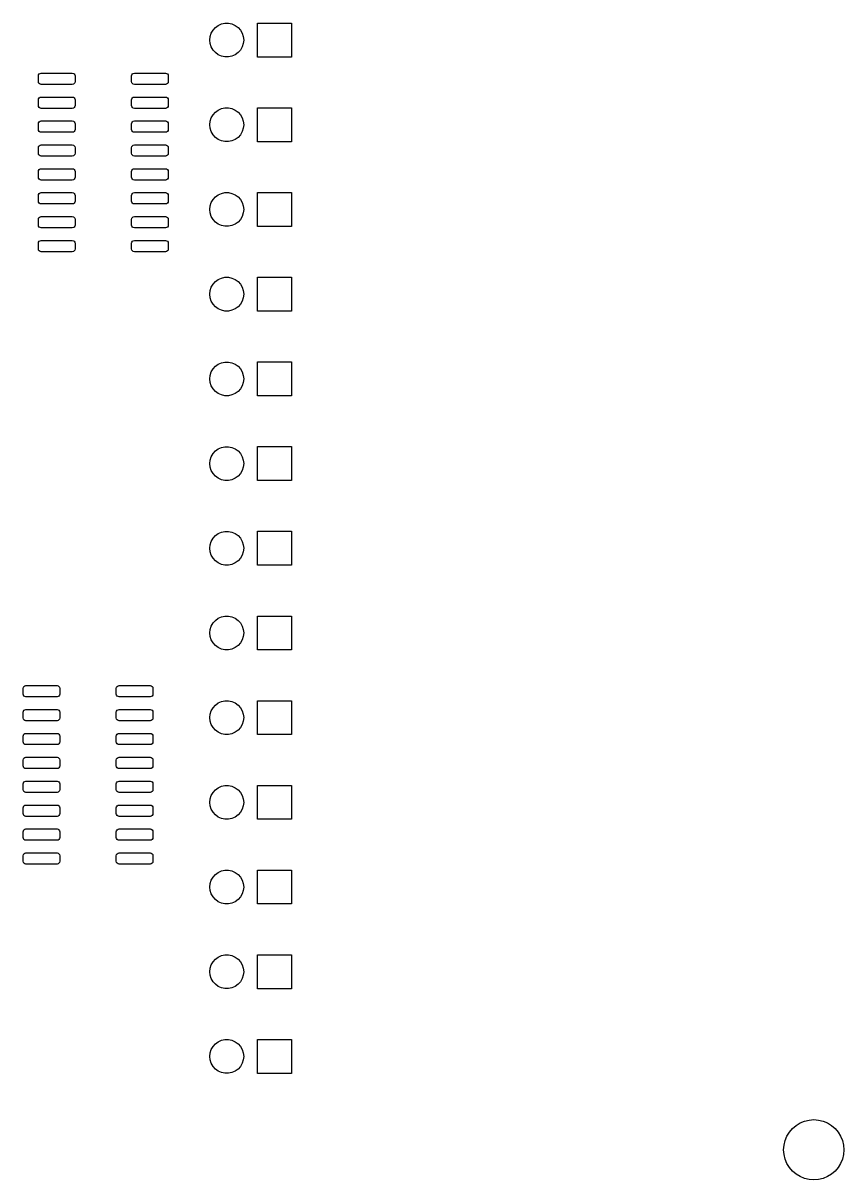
# Model space of a CAD drawing. Extents: x 0 to 360, y 0 to 260.
# Drawn here: x 226.5 to 270.2, y 134.8 to 196.2 of the extents above; entities that cross this region are included whole.
import ezdxf

# ---------------------------------------------------------------- set-up
doc = ezdxf.new("R2010")
doc.units = 0
doc.layers.add('BLACK', color=7, linetype='CONTINUOUS')

msp = doc.modelspace()

# ---------------------------------------------------------------- linework, layer by layer
at = {"layer": 'BLACK', "linetype": 'CONTINUOUS'}
for p, q in [((236.765, 195.997), (236.917, 196.107)), ((236.917, 196.107), (237.089, 196.184)), ((237.089, 196.184), (237.273, 196.223)), ((237.273, 196.223), (237.461, 196.223)), ((237.461, 196.223), (237.645, 196.184)), ((237.645, 196.184), (237.817, 196.107)), ((237.817, 196.107), (237.969, 195.997)), ((239.007, 194.428), (239.007, 196.228)), ((239.007, 196.228), (240.807, 196.228)), ((240.807, 196.228), (240.807, 194.428)), ((236.467, 195.328), (236.487, 195.515)), ((236.487, 195.515), (236.545, 195.694)), ((236.545, 195.694), (236.639, 195.857)), ((236.639, 195.857), (236.765, 195.997)), ((237.969, 195.997), (238.095, 195.857)), ((238.095, 195.857), (238.189, 195.694)), ((238.189, 195.694), (238.247, 195.515)), ((238.247, 195.515), (238.267, 195.328)), ((236.487, 195.141), (236.467, 195.328)), ((236.545, 194.962), (236.487, 195.141)), ((236.639, 194.799), (236.545, 194.962)), ((238.189, 194.962), (238.095, 194.799)), ((238.247, 195.141), (238.189, 194.962)), ((238.267, 195.328), (238.247, 195.141)), ((236.765, 194.659), (236.639, 194.799)), ((236.917, 194.549), (236.765, 194.659)), ((237.089, 194.472), (236.917, 194.549)), ((237.273, 194.433), (237.089, 194.472)), ((237.461, 194.433), (237.273, 194.433)), ((237.645, 194.472), (237.461, 194.433)), ((237.817, 194.549), (237.645, 194.472)), ((237.969, 194.659), (237.817, 194.549)), ((238.095, 194.799), (237.969, 194.659)), ((240.807, 194.428), (239.007, 194.428)), ((227.359, 193.421), (227.37, 193.478)), ((227.359, 193.121), (227.359, 193.421)), ((227.37, 193.064), (227.359, 193.121)), ((227.37, 193.478), (227.403, 193.527)), ((227.403, 193.015), (227.37, 193.064)), ((227.403, 193.527), (227.451, 193.56)), ((227.451, 192.982), (227.403, 193.015)), ((227.451, 193.56), (227.509, 193.571)), ((227.509, 192.971), (227.451, 192.982)), ((227.509, 193.571), (229.159, 193.571)), ((229.159, 193.571), (229.216, 193.56)), ((229.216, 192.982), (229.159, 192.971)), ((229.216, 193.56), (229.265, 193.527)), ((229.265, 193.015), (229.216, 192.982)), ((229.265, 193.527), (229.297, 193.478)), ((229.297, 193.064), (229.265, 193.015)), ((229.297, 193.478), (229.309, 193.421)), ((229.309, 193.121), (229.297, 193.064)), ((229.309, 193.421), (229.309, 193.121)), ((232.309, 193.421), (232.32, 193.478)), ((232.309, 193.121), (232.309, 193.421)), ((232.32, 193.064), (232.309, 193.121)), ((232.32, 193.478), (232.353, 193.527)), ((232.353, 193.015), (232.32, 193.064)), ((232.353, 193.527), (232.401, 193.56)), ((232.401, 192.982), (232.353, 193.015)), ((232.401, 193.56), (232.459, 193.571)), ((232.459, 192.971), (232.401, 192.982)), ((232.459, 193.571), (234.109, 193.571)), ((234.109, 193.571), (234.166, 193.56)), ((234.166, 192.982), (234.109, 192.971)), ((234.166, 193.56), (234.215, 193.527)), ((234.215, 193.015), (234.166, 192.982)), ((234.215, 193.527), (234.247, 193.478)), ((234.247, 193.064), (234.215, 193.015)), ((234.247, 193.478), (234.259, 193.421)), ((234.259, 193.121), (234.247, 193.064)), ((234.259, 193.421), (234.259, 193.121)), ((229.159, 192.971), (227.509, 192.971)), ((234.109, 192.971), (232.459, 192.971)), ((227.359, 192.151), (227.37, 192.208)), ((227.359, 191.851), (227.359, 192.151)), ((227.37, 191.794), (227.359, 191.851)), ((227.37, 192.208), (227.403, 192.257)), ((227.403, 191.745), (227.37, 191.794)), ((227.403, 192.257), (227.451, 192.29)), ((227.451, 192.29), (227.509, 192.301)), ((227.509, 192.301), (229.159, 192.301)), ((229.159, 192.301), (229.216, 192.29)), ((229.216, 192.29), (229.265, 192.257)), ((229.265, 192.257), (229.297, 192.208)), ((229.297, 191.794), (229.265, 191.745)), ((229.297, 192.208), (229.309, 192.151)), ((229.309, 191.851), (229.297, 191.794)), ((229.309, 192.151), (229.309, 191.851)), ((232.309, 192.151), (232.32, 192.208)), ((232.309, 191.851), (232.309, 192.151)), ((232.32, 191.794), (232.309, 191.851)), ((232.32, 192.208), (232.353, 192.257)), ((232.353, 191.745), (232.32, 191.794)), ((232.353, 192.257), (232.401, 192.29)), ((232.401, 192.29), (232.459, 192.301)), ((232.459, 192.301), (234.109, 192.301)), ((234.109, 192.301), (234.166, 192.29)), ((234.166, 192.29), (234.215, 192.257)), ((234.215, 192.257), (234.247, 192.208)), ((234.247, 191.794), (234.215, 191.745)), ((234.247, 192.208), (234.259, 192.151)), ((234.259, 191.851), (234.247, 191.794)), ((234.259, 192.151), (234.259, 191.851)), ((227.451, 191.712), (227.403, 191.745)), ((227.509, 191.701), (227.451, 191.712)), ((229.159, 191.701), (227.509, 191.701)), ((229.216, 191.712), (229.159, 191.701)), ((229.265, 191.745), (229.216, 191.712)), ((232.401, 191.712), (232.353, 191.745)), ((232.459, 191.701), (232.401, 191.712)), ((234.109, 191.701), (232.459, 191.701)), ((234.166, 191.712), (234.109, 191.701)), ((234.215, 191.745), (234.166, 191.712)), ((236.487, 191.015), (236.545, 191.194)), ((236.545, 191.194), (236.639, 191.357)), ((236.639, 191.357), (236.765, 191.497)), ((236.765, 191.497), (236.917, 191.607)), ((236.917, 191.607), (237.089, 191.684)), ((237.089, 191.684), (237.273, 191.723)), ((237.273, 191.723), (237.461, 191.723)), ((237.461, 191.723), (237.645, 191.684)), ((237.645, 191.684), (237.817, 191.607)), ((237.817, 191.607), (237.969, 191.497)), ((237.969, 191.497), (238.095, 191.357)), ((238.095, 191.357), (238.189, 191.194)), ((238.189, 191.194), (238.247, 191.015)), ((239.007, 189.928), (239.007, 191.728)), ((239.007, 191.728), (240.807, 191.728)), ((240.807, 191.728), (240.807, 189.928)), ((227.359, 190.881), (227.37, 190.938)), ((227.359, 190.581), (227.359, 190.881)), ((227.37, 190.524), (227.359, 190.581)), ((227.37, 190.938), (227.403, 190.987)), ((227.403, 190.475), (227.37, 190.524)), ((227.403, 190.987), (227.451, 191.02)), ((227.451, 191.02), (227.509, 191.031)), ((227.509, 191.031), (229.159, 191.031)), ((229.159, 191.031), (229.216, 191.02)), ((229.216, 191.02), (229.265, 190.987)), ((229.265, 190.987), (229.297, 190.938)), ((229.297, 190.524), (229.265, 190.475)), ((229.297, 190.938), (229.309, 190.881)), ((229.309, 190.581), (229.297, 190.524)), ((229.309, 190.881), (229.309, 190.581)), ((232.309, 190.881), (232.32, 190.938)), ((232.309, 190.581), (232.309, 190.881)), ((232.32, 190.524), (232.309, 190.581)), ((232.32, 190.938), (232.353, 190.987)), ((232.353, 190.475), (232.32, 190.524)), ((232.353, 190.987), (232.401, 191.02)), ((232.401, 191.02), (232.459, 191.031)), ((232.459, 191.031), (234.109, 191.031)), ((234.109, 191.031), (234.166, 191.02)), ((234.166, 191.02), (234.215, 190.987)), ((234.215, 190.987), (234.247, 190.938)), ((234.247, 190.524), (234.215, 190.475)), ((234.247, 190.938), (234.259, 190.881)), ((234.259, 190.581), (234.247, 190.524)), ((234.259, 190.881), (234.259, 190.581)), ((236.467, 190.828), (236.487, 191.015)), ((236.487, 190.641), (236.467, 190.828)), ((236.545, 190.462), (236.487, 190.641)), ((238.247, 190.641), (238.189, 190.462)), ((238.247, 191.015), (238.267, 190.828)), ((238.267, 190.828), (238.247, 190.641)), ((227.451, 190.442), (227.403, 190.475)), ((227.509, 190.431), (227.451, 190.442)), ((229.159, 190.431), (227.509, 190.431)), ((229.216, 190.442), (229.159, 190.431)), ((229.265, 190.475), (229.216, 190.442)), ((232.401, 190.442), (232.353, 190.475)), ((232.459, 190.431), (232.401, 190.442)), ((234.109, 190.431), (232.459, 190.431)), ((234.166, 190.442), (234.109, 190.431)), ((234.215, 190.475), (234.166, 190.442)), ((236.639, 190.299), (236.545, 190.462)), ((236.765, 190.159), (236.639, 190.299)), ((236.917, 190.049), (236.765, 190.159)), ((237.089, 189.972), (236.917, 190.049)), ((237.273, 189.933), (237.089, 189.972)), ((237.461, 189.933), (237.273, 189.933)), ((237.645, 189.972), (237.461, 189.933)), ((237.817, 190.049), (237.645, 189.972)), ((237.969, 190.159), (237.817, 190.049)), ((238.095, 190.299), (237.969, 190.159)), ((238.189, 190.462), (238.095, 190.299)), ((240.807, 189.928), (239.007, 189.928)), ((227.359, 189.611), (227.37, 189.668)), ((227.359, 189.311), (227.359, 189.611)), ((227.37, 189.254), (227.359, 189.311)), ((227.37, 189.668), (227.403, 189.717)), ((227.403, 189.717), (227.451, 189.75)), ((227.451, 189.75), (227.509, 189.761)), ((227.509, 189.761), (229.159, 189.761)), ((229.159, 189.761), (229.216, 189.75)), ((229.216, 189.75), (229.265, 189.717)), ((229.265, 189.717), (229.297, 189.668)), ((229.297, 189.668), (229.309, 189.611)), ((229.309, 189.311), (229.297, 189.254)), ((229.309, 189.611), (229.309, 189.311)), ((232.309, 189.611), (232.32, 189.668)), ((232.309, 189.311), (232.309, 189.611)), ((232.32, 189.254), (232.309, 189.311)), ((232.32, 189.668), (232.353, 189.717)), ((232.353, 189.717), (232.401, 189.75)), ((232.401, 189.75), (232.459, 189.761)), ((232.459, 189.761), (234.109, 189.761)), ((234.109, 189.761), (234.166, 189.75)), ((234.166, 189.75), (234.215, 189.717)), ((234.215, 189.717), (234.247, 189.668)), ((234.247, 189.668), (234.259, 189.611)), ((234.259, 189.311), (234.247, 189.254)), ((234.259, 189.611), (234.259, 189.311)), ((227.403, 189.205), (227.37, 189.254)), ((227.451, 189.172), (227.403, 189.205)), ((227.509, 189.161), (227.451, 189.172)), ((229.159, 189.161), (227.509, 189.161)), ((229.216, 189.172), (229.159, 189.161)), ((229.265, 189.205), (229.216, 189.172)), ((229.297, 189.254), (229.265, 189.205)), ((232.353, 189.205), (232.32, 189.254)), ((232.401, 189.172), (232.353, 189.205)), ((232.459, 189.161), (232.401, 189.172)), ((234.109, 189.161), (232.459, 189.161)), ((234.166, 189.172), (234.109, 189.161)), ((234.215, 189.205), (234.166, 189.172)), ((234.247, 189.254), (234.215, 189.205)), ((227.359, 188.341), (227.37, 188.398)), ((227.359, 188.041), (227.359, 188.341)), ((227.37, 188.398), (227.403, 188.447)), ((227.403, 188.447), (227.451, 188.48)), ((227.451, 188.48), (227.509, 188.491)), ((227.509, 188.491), (229.159, 188.491)), ((229.159, 188.491), (229.216, 188.48)), ((229.216, 188.48), (229.265, 188.447)), ((229.265, 188.447), (229.297, 188.398)), ((229.297, 188.398), (229.309, 188.341)), ((229.309, 188.341), (229.309, 188.041)), ((232.309, 188.341), (232.32, 188.398)), ((232.309, 188.041), (232.309, 188.341)), ((232.32, 188.398), (232.353, 188.447)), ((232.353, 188.447), (232.401, 188.48)), ((232.401, 188.48), (232.459, 188.491)), ((232.459, 188.491), (234.109, 188.491)), ((234.109, 188.491), (234.166, 188.48)), ((234.166, 188.48), (234.215, 188.447)), ((234.215, 188.447), (234.247, 188.398)), ((234.247, 188.398), (234.259, 188.341)), ((234.259, 188.341), (234.259, 188.041)), ((227.37, 187.984), (227.359, 188.041)), ((227.403, 187.935), (227.37, 187.984)), ((227.451, 187.902), (227.403, 187.935)), ((227.509, 187.891), (227.451, 187.902)), ((229.159, 187.891), (227.509, 187.891)), ((229.216, 187.902), (229.159, 187.891)), ((229.265, 187.935), (229.216, 187.902)), ((229.297, 187.984), (229.265, 187.935)), ((229.309, 188.041), (229.297, 187.984)), ((232.32, 187.984), (232.309, 188.041)), ((232.353, 187.935), (232.32, 187.984)), ((232.401, 187.902), (232.353, 187.935)), ((232.459, 187.891), (232.401, 187.902)), ((234.109, 187.891), (232.459, 187.891)), ((234.166, 187.902), (234.109, 187.891)), ((234.215, 187.935), (234.166, 187.902)), ((234.247, 187.984), (234.215, 187.935)), ((234.259, 188.041), (234.247, 187.984)), ((227.359, 187.071), (227.37, 187.128)), ((227.359, 186.771), (227.359, 187.071)), ((227.37, 187.128), (227.403, 187.177)), ((227.403, 187.177), (227.451, 187.21)), ((227.451, 187.21), (227.509, 187.221)), ((227.509, 187.221), (229.159, 187.221)), ((229.159, 187.221), (229.216, 187.21)), ((229.216, 187.21), (229.265, 187.177)), ((229.265, 187.177), (229.297, 187.128)), ((229.297, 187.128), (229.309, 187.071)), ((229.309, 187.071), (229.309, 186.771)), ((232.309, 187.071), (232.32, 187.128)), ((232.309, 186.771), (232.309, 187.071)), ((232.32, 187.128), (232.353, 187.177)), ((232.353, 187.177), (232.401, 187.21)), ((232.401, 187.21), (232.459, 187.221)), ((232.459, 187.221), (234.109, 187.221)), ((234.109, 187.221), (234.166, 187.21)), ((234.166, 187.21), (234.215, 187.177)), ((234.215, 187.177), (234.247, 187.128)), ((234.247, 187.128), (234.259, 187.071)), ((234.259, 187.071), (234.259, 186.771)), ((236.545, 186.694), (236.639, 186.857)), ((236.639, 186.857), (236.765, 186.997)), ((236.765, 186.997), (236.917, 187.107)), ((236.917, 187.107), (237.089, 187.184)), ((237.089, 187.184), (237.273, 187.223)), ((237.273, 187.223), (237.461, 187.223)), ((237.461, 187.223), (237.645, 187.184)), ((237.645, 187.184), (237.817, 187.107)), ((237.817, 187.107), (237.969, 186.997)), ((237.969, 186.997), (238.095, 186.857)), ((238.095, 186.857), (238.189, 186.694)), ((239.007, 185.428), (239.007, 187.228)), ((239.007, 187.228), (240.807, 187.228)), ((240.807, 187.228), (240.807, 185.428)), ((227.37, 186.714), (227.359, 186.771)), ((227.403, 186.665), (227.37, 186.714)), ((227.451, 186.632), (227.403, 186.665)), ((227.509, 186.621), (227.451, 186.632)), ((229.159, 186.621), (227.509, 186.621)), ((229.216, 186.632), (229.159, 186.621)), ((229.265, 186.665), (229.216, 186.632)), ((229.297, 186.714), (229.265, 186.665)), ((229.309, 186.771), (229.297, 186.714)), ((232.32, 186.714), (232.309, 186.771)), ((232.353, 186.665), (232.32, 186.714)), ((232.401, 186.632), (232.353, 186.665)), ((232.459, 186.621), (232.401, 186.632)), ((234.109, 186.621), (232.459, 186.621)), ((234.166, 186.632), (234.109, 186.621)), ((234.215, 186.665), (234.166, 186.632)), ((234.247, 186.714), (234.215, 186.665)), ((234.259, 186.771), (234.247, 186.714)), ((236.467, 186.328), (236.487, 186.515)), ((236.487, 186.141), (236.467, 186.328)), ((236.487, 186.515), (236.545, 186.694)), ((238.189, 186.694), (238.247, 186.515)), ((238.247, 186.515), (238.267, 186.328)), ((238.267, 186.328), (238.247, 186.141)), ((227.359, 185.801), (227.37, 185.858)), ((227.359, 185.501), (227.359, 185.801)), ((227.37, 185.858), (227.403, 185.907)), ((227.403, 185.907), (227.451, 185.94)), ((227.451, 185.94), (227.509, 185.951)), ((227.509, 185.951), (229.159, 185.951)), ((229.159, 185.951), (229.216, 185.94)), ((229.216, 185.94), (229.265, 185.907)), ((229.265, 185.907), (229.297, 185.858)), ((229.297, 185.858), (229.309, 185.801)), ((229.309, 185.801), (229.309, 185.501)), ((232.309, 185.801), (232.32, 185.858)), ((232.309, 185.501), (232.309, 185.801)), ((232.32, 185.858), (232.353, 185.907)), ((232.353, 185.907), (232.401, 185.94)), ((232.401, 185.94), (232.459, 185.951)), ((232.459, 185.951), (234.109, 185.951)), ((234.109, 185.951), (234.166, 185.94)), ((234.166, 185.94), (234.215, 185.907)), ((234.215, 185.907), (234.247, 185.858)), ((234.247, 185.858), (234.259, 185.801)), ((234.259, 185.801), (234.259, 185.501)), ((236.545, 185.962), (236.487, 186.141)), ((236.639, 185.799), (236.545, 185.962)), ((236.765, 185.659), (236.639, 185.799)), ((236.917, 185.549), (236.765, 185.659)), ((237.969, 185.659), (237.817, 185.549)), ((238.095, 185.799), (237.969, 185.659)), ((238.189, 185.962), (238.095, 185.799)), ((238.247, 186.141), (238.189, 185.962)), ((227.37, 185.444), (227.359, 185.501)), ((227.403, 185.395), (227.37, 185.444)), ((227.451, 185.362), (227.403, 185.395)), ((227.509, 185.351), (227.451, 185.362)), ((229.159, 185.351), (227.509, 185.351)), ((229.216, 185.362), (229.159, 185.351)), ((229.265, 185.395), (229.216, 185.362)), ((229.297, 185.444), (229.265, 185.395)), ((229.309, 185.501), (229.297, 185.444)), ((232.32, 185.444), (232.309, 185.501)), ((232.353, 185.395), (232.32, 185.444)), ((232.401, 185.362), (232.353, 185.395)), ((232.459, 185.351), (232.401, 185.362)), ((234.109, 185.351), (232.459, 185.351)), ((234.166, 185.362), (234.109, 185.351)), ((234.215, 185.395), (234.166, 185.362)), ((234.247, 185.444), (234.215, 185.395)), ((234.259, 185.501), (234.247, 185.444)), ((237.089, 185.472), (236.917, 185.549)), ((237.273, 185.433), (237.089, 185.472)), ((237.461, 185.433), (237.273, 185.433)), ((237.645, 185.472), (237.461, 185.433)), ((237.817, 185.549), (237.645, 185.472)), ((240.807, 185.428), (239.007, 185.428)), ((227.359, 184.531), (227.37, 184.588)), ((227.359, 184.231), (227.359, 184.531)), ((227.37, 184.588), (227.403, 184.637)), ((227.403, 184.637), (227.451, 184.67)), ((227.451, 184.67), (227.509, 184.681)), ((227.509, 184.681), (229.159, 184.681)), ((229.159, 184.681), (229.216, 184.67)), ((229.216, 184.67), (229.265, 184.637)), ((229.265, 184.637), (229.297, 184.588)), ((229.297, 184.588), (229.309, 184.531)), ((229.309, 184.531), (229.309, 184.231)), ((232.309, 184.531), (232.32, 184.588)), ((232.309, 184.231), (232.309, 184.531)), ((232.32, 184.588), (232.353, 184.637)), ((232.353, 184.637), (232.401, 184.67)), ((232.401, 184.67), (232.459, 184.681)), ((232.459, 184.681), (234.109, 184.681)), ((234.109, 184.681), (234.166, 184.67)), ((234.166, 184.67), (234.215, 184.637)), ((234.215, 184.637), (234.247, 184.588)), ((234.247, 184.588), (234.259, 184.531)), ((234.259, 184.531), (234.259, 184.231)), ((227.37, 184.174), (227.359, 184.231)), ((227.403, 184.125), (227.37, 184.174)), ((227.451, 184.092), (227.403, 184.125)), ((227.509, 184.081), (227.451, 184.092)), ((229.159, 184.081), (227.509, 184.081)), ((229.216, 184.092), (229.159, 184.081)), ((229.265, 184.125), (229.216, 184.092)), ((229.297, 184.174), (229.265, 184.125)), ((229.309, 184.231), (229.297, 184.174)), ((232.32, 184.174), (232.309, 184.231)), ((232.353, 184.125), (232.32, 184.174)), ((232.401, 184.092), (232.353, 184.125)), ((232.459, 184.081), (232.401, 184.092)), ((234.109, 184.081), (232.459, 184.081)), ((234.166, 184.092), (234.109, 184.081)), ((234.215, 184.125), (234.166, 184.092)), ((234.247, 184.174), (234.215, 184.125)), ((234.259, 184.231), (234.247, 184.174)), ((236.765, 182.497), (236.917, 182.607)), ((236.917, 182.607), (237.089, 182.684)), ((237.089, 182.684), (237.273, 182.723)), ((237.273, 182.723), (237.461, 182.723)), ((237.461, 182.723), (237.645, 182.684)), ((237.645, 182.684), (237.817, 182.607)), ((237.817, 182.607), (237.969, 182.497)), ((239.007, 180.928), (239.007, 182.728)), ((239.007, 182.728), (240.807, 182.728)), ((240.807, 182.728), (240.807, 180.928)), ((236.467, 181.828), (236.487, 182.015)), ((236.487, 182.015), (236.545, 182.194)), ((236.545, 182.194), (236.639, 182.357)), ((236.639, 182.357), (236.765, 182.497)), ((237.969, 182.497), (238.095, 182.357)), ((238.095, 182.357), (238.189, 182.194)), ((238.189, 182.194), (238.247, 182.015)), ((238.247, 182.015), (238.267, 181.828)), ((236.487, 181.641), (236.467, 181.828)), ((236.545, 181.462), (236.487, 181.641)), ((236.639, 181.299), (236.545, 181.462)), ((238.189, 181.462), (238.095, 181.299)), ((238.247, 181.641), (238.189, 181.462)), ((238.267, 181.828), (238.247, 181.641)), ((236.765, 181.159), (236.639, 181.299)), ((236.917, 181.049), (236.765, 181.159)), ((237.089, 180.972), (236.917, 181.049)), ((237.273, 180.933), (237.089, 180.972)), ((237.461, 180.933), (237.273, 180.933)), ((237.645, 180.972), (237.461, 180.933)), ((237.817, 181.049), (237.645, 180.972)), ((237.969, 181.159), (237.817, 181.049)), ((238.095, 181.299), (237.969, 181.159)), ((240.807, 180.928), (239.007, 180.928)), ((236.487, 177.515), (236.545, 177.694)), ((236.545, 177.694), (236.639, 177.857)), ((236.639, 177.857), (236.765, 177.997)), ((236.765, 177.997), (236.917, 178.107)), ((236.917, 178.107), (237.089, 178.184)), ((237.089, 178.184), (237.273, 178.223)), ((237.273, 178.223), (237.461, 178.223)), ((237.461, 178.223), (237.645, 178.184)), ((237.645, 178.184), (237.817, 178.107)), ((237.817, 178.107), (237.969, 177.997)), ((237.969, 177.997), (238.095, 177.857)), ((238.095, 177.857), (238.189, 177.694)), ((238.189, 177.694), (238.247, 177.515)), ((239.007, 176.428), (239.007, 178.228)), ((239.007, 178.228), (240.807, 178.228)), ((240.807, 178.228), (240.807, 176.428)), ((236.467, 177.328), (236.487, 177.515)), ((236.487, 177.141), (236.467, 177.328)), ((236.545, 176.962), (236.487, 177.141)), ((238.247, 177.141), (238.189, 176.962)), ((238.247, 177.515), (238.267, 177.328)), ((238.267, 177.328), (238.247, 177.141)), ((236.639, 176.799), (236.545, 176.962)), ((236.765, 176.659), (236.639, 176.799)), ((236.917, 176.549), (236.765, 176.659)), ((237.089, 176.472), (236.917, 176.549)), ((237.273, 176.433), (237.089, 176.472)), ((237.461, 176.433), (237.273, 176.433)), ((237.645, 176.472), (237.461, 176.433)), ((237.817, 176.549), (237.645, 176.472)), ((237.969, 176.659), (237.817, 176.549)), ((238.095, 176.799), (237.969, 176.659)), ((238.189, 176.962), (238.095, 176.799)), ((240.807, 176.428), (239.007, 176.428)), ((236.545, 173.194), (236.639, 173.357)), ((236.639, 173.357), (236.765, 173.497)), ((236.765, 173.497), (236.917, 173.607)), ((236.917, 173.607), (237.089, 173.684)), ((237.089, 173.684), (237.273, 173.723)), ((237.273, 173.723), (237.461, 173.723)), ((237.461, 173.723), (237.645, 173.684)), ((237.645, 173.684), (237.817, 173.607)), ((237.817, 173.607), (237.969, 173.497)), ((237.969, 173.497), (238.095, 173.357)), ((238.095, 173.357), (238.189, 173.194)), ((239.007, 171.928), (239.007, 173.728)), ((239.007, 173.728), (240.807, 173.728)), ((240.807, 173.728), (240.807, 171.928)), ((236.467, 172.828), (236.487, 173.015)), ((236.487, 172.641), (236.467, 172.828)), ((236.487, 173.015), (236.545, 173.194)), ((238.189, 173.194), (238.247, 173.015)), ((238.247, 173.015), (238.267, 172.828)), ((238.267, 172.828), (238.247, 172.641)), ((236.545, 172.462), (236.487, 172.641)), ((236.639, 172.299), (236.545, 172.462)), ((236.765, 172.159), (236.639, 172.299)), ((236.917, 172.049), (236.765, 172.159)), ((237.969, 172.159), (237.817, 172.049)), ((238.095, 172.299), (237.969, 172.159)), ((238.189, 172.462), (238.095, 172.299)), ((238.247, 172.641), (238.189, 172.462)), ((237.089, 171.972), (236.917, 172.049)), ((237.273, 171.933), (237.089, 171.972)), ((237.461, 171.933), (237.273, 171.933)), ((237.645, 171.972), (237.461, 171.933)), ((237.817, 172.049), (237.645, 171.972)), ((240.807, 171.928), (239.007, 171.928)), ((236.765, 168.997), (236.917, 169.107)), ((236.917, 169.107), (237.089, 169.184)), ((237.089, 169.184), (237.273, 169.223)), ((237.273, 169.223), (237.461, 169.223)), ((237.461, 169.223), (237.645, 169.184)), ((237.645, 169.184), (237.817, 169.107)), ((237.817, 169.107), (237.969, 168.997)), ((239.007, 167.428), (239.007, 169.228)), ((239.007, 169.228), (240.807, 169.228)), ((240.807, 169.228), (240.807, 167.428)), ((236.467, 168.328), (236.487, 168.515)), ((236.487, 168.515), (236.545, 168.694)), ((236.545, 168.694), (236.639, 168.857)), ((236.639, 168.857), (236.765, 168.997)), ((237.969, 168.997), (238.095, 168.857)), ((238.095, 168.857), (238.189, 168.694)), ((238.189, 168.694), (238.247, 168.515)), ((238.247, 168.515), (238.267, 168.328)), ((236.487, 168.141), (236.467, 168.328)), ((236.545, 167.962), (236.487, 168.141)), ((236.639, 167.799), (236.545, 167.962)), ((236.765, 167.659), (236.639, 167.799)), ((238.095, 167.799), (237.969, 167.659)), ((238.189, 167.962), (238.095, 167.799)), ((238.247, 168.141), (238.189, 167.962)), ((238.267, 168.328), (238.247, 168.141)), ((236.917, 167.549), (236.765, 167.659)), ((237.089, 167.472), (236.917, 167.549)), ((237.273, 167.433), (237.089, 167.472)), ((237.461, 167.433), (237.273, 167.433)), ((237.645, 167.472), (237.461, 167.433)), ((237.817, 167.549), (237.645, 167.472)), ((237.969, 167.659), (237.817, 167.549)), ((240.807, 167.428), (239.007, 167.428)), ((237.089, 164.684), (237.273, 164.723)), ((237.273, 164.723), (237.461, 164.723)), ((237.461, 164.723), (237.645, 164.684)), ((239.007, 162.928), (239.007, 164.728)), ((239.007, 164.728), (240.807, 164.728)), ((240.807, 164.728), (240.807, 162.928)), ((236.487, 164.015), (236.545, 164.194)), ((236.545, 164.194), (236.639, 164.357)), ((236.639, 164.357), (236.765, 164.497)), ((236.765, 164.497), (236.917, 164.607)), ((236.917, 164.607), (237.089, 164.684)), ((237.645, 164.684), (237.817, 164.607)), ((237.817, 164.607), (237.969, 164.497)), ((237.969, 164.497), (238.095, 164.357)), ((238.095, 164.357), (238.189, 164.194)), ((238.189, 164.194), (238.247, 164.015)), ((236.467, 163.828), (236.487, 164.015)), ((236.487, 163.641), (236.467, 163.828)), ((236.545, 163.462), (236.487, 163.641)), ((238.247, 163.641), (238.189, 163.462)), ((238.247, 164.015), (238.267, 163.828)), ((238.267, 163.828), (238.247, 163.641)), ((236.639, 163.299), (236.545, 163.462)), ((236.765, 163.159), (236.639, 163.299)), ((236.917, 163.049), (236.765, 163.159)), ((237.089, 162.972), (236.917, 163.049)), ((237.273, 162.933), (237.089, 162.972)), ((237.461, 162.933), (237.273, 162.933)), ((237.645, 162.972), (237.461, 162.933)), ((237.817, 163.049), (237.645, 162.972)), ((237.969, 163.159), (237.817, 163.049)), ((238.095, 163.299), (237.969, 163.159)), ((238.189, 163.462), (238.095, 163.299)), ((240.807, 162.928), (239.007, 162.928)), ((226.59, 160.99), (226.639, 161.022)), ((226.639, 161.022), (226.696, 161.034)), ((226.696, 161.034), (228.346, 161.034)), ((228.346, 161.034), (228.403, 161.022)), ((228.403, 161.022), (228.452, 160.99)), ((231.54, 160.99), (231.589, 161.022)), ((231.589, 161.022), (231.646, 161.034)), ((231.646, 161.034), (233.296, 161.034)), ((233.296, 161.034), (233.353, 161.022)), ((233.353, 161.022), (233.402, 160.99)), ((226.546, 160.884), (226.557, 160.941)), ((226.546, 160.584), (226.546, 160.884)), ((226.557, 160.526), (226.546, 160.584)), ((226.557, 160.941), (226.59, 160.99)), ((226.59, 160.478), (226.557, 160.526)), ((226.639, 160.445), (226.59, 160.478)), ((226.696, 160.434), (226.639, 160.445)), ((228.346, 160.434), (226.696, 160.434)), ((228.403, 160.445), (228.346, 160.434)), ((228.452, 160.478), (228.403, 160.445)), ((228.452, 160.99), (228.485, 160.941)), ((228.485, 160.526), (228.452, 160.478)), ((228.485, 160.941), (228.496, 160.884)), ((228.496, 160.584), (228.485, 160.526)), ((228.496, 160.884), (228.496, 160.584)), ((231.496, 160.884), (231.507, 160.941)), ((231.496, 160.584), (231.496, 160.884)), ((231.507, 160.526), (231.496, 160.584)), ((231.507, 160.941), (231.54, 160.99)), ((231.54, 160.478), (231.507, 160.526)), ((231.589, 160.445), (231.54, 160.478)), ((231.646, 160.434), (231.589, 160.445)), ((233.296, 160.434), (231.646, 160.434)), ((233.353, 160.445), (233.296, 160.434)), ((233.402, 160.478), (233.353, 160.445)), ((233.402, 160.99), (233.435, 160.941)), ((233.435, 160.526), (233.402, 160.478)), ((233.435, 160.941), (233.446, 160.884)), ((233.446, 160.584), (233.435, 160.526)), ((233.446, 160.884), (233.446, 160.584)), ((236.545, 159.694), (236.639, 159.857)), ((236.639, 159.857), (236.765, 159.997)), ((236.765, 159.997), (236.917, 160.107)), ((236.917, 160.107), (237.089, 160.184)), ((237.089, 160.184), (237.273, 160.223)), ((237.273, 160.223), (237.461, 160.223)), ((237.461, 160.223), (237.645, 160.184)), ((237.645, 160.184), (237.817, 160.107)), ((237.817, 160.107), (237.969, 159.997)), ((237.969, 159.997), (238.095, 159.857)), ((238.095, 159.857), (238.189, 159.694)), ((239.007, 158.428), (239.007, 160.228)), ((239.007, 160.228), (240.807, 160.228)), ((240.807, 160.228), (240.807, 158.428)), ((226.546, 159.614), (226.557, 159.671)), ((226.546, 159.314), (226.546, 159.614)), ((226.557, 159.256), (226.546, 159.314)), ((226.557, 159.671), (226.59, 159.72)), ((226.59, 159.208), (226.557, 159.256)), ((226.59, 159.72), (226.639, 159.752)), ((226.639, 159.175), (226.59, 159.208)), ((226.639, 159.752), (226.696, 159.764)), ((226.696, 159.764), (228.346, 159.764)), ((228.346, 159.764), (228.403, 159.752)), ((228.403, 159.752), (228.452, 159.72)), ((228.452, 159.208), (228.403, 159.175)), ((228.452, 159.72), (228.485, 159.671)), ((228.485, 159.256), (228.452, 159.208)), ((228.485, 159.671), (228.496, 159.614)), ((228.496, 159.314), (228.485, 159.256)), ((228.496, 159.614), (228.496, 159.314)), ((231.496, 159.614), (231.507, 159.671)), ((231.496, 159.314), (231.496, 159.614)), ((231.507, 159.256), (231.496, 159.314)), ((231.507, 159.671), (231.54, 159.72)), ((231.54, 159.208), (231.507, 159.256)), ((231.54, 159.72), (231.589, 159.752)), ((231.589, 159.175), (231.54, 159.208)), ((231.589, 159.752), (231.646, 159.764)), ((231.646, 159.764), (233.296, 159.764)), ((233.296, 159.764), (233.353, 159.752)), ((233.353, 159.752), (233.402, 159.72)), ((233.402, 159.208), (233.353, 159.175)), ((233.402, 159.72), (233.435, 159.671)), ((233.435, 159.256), (233.402, 159.208)), ((233.435, 159.671), (233.446, 159.614)), ((233.446, 159.314), (233.435, 159.256)), ((233.446, 159.614), (233.446, 159.314)), ((236.467, 159.328), (236.487, 159.515)), ((236.487, 159.141), (236.467, 159.328)), ((236.487, 159.515), (236.545, 159.694)), ((238.189, 159.694), (238.247, 159.515)), ((238.247, 159.515), (238.267, 159.328)), ((238.267, 159.328), (238.247, 159.141)), ((226.696, 159.164), (226.639, 159.175)), ((228.346, 159.164), (226.696, 159.164)), ((228.403, 159.175), (228.346, 159.164)), ((231.646, 159.164), (231.589, 159.175)), ((233.296, 159.164), (231.646, 159.164)), ((233.353, 159.175), (233.296, 159.164)), ((236.545, 158.962), (236.487, 159.141)), ((236.639, 158.799), (236.545, 158.962)), ((236.765, 158.659), (236.639, 158.799)), ((236.917, 158.549), (236.765, 158.659)), ((237.969, 158.659), (237.817, 158.549)), ((238.095, 158.799), (237.969, 158.659)), ((238.189, 158.962), (238.095, 158.799)), ((238.247, 159.141), (238.189, 158.962)), ((226.546, 158.344), (226.557, 158.401)), ((226.546, 158.044), (226.546, 158.344)), ((226.557, 157.986), (226.546, 158.044)), ((226.557, 158.401), (226.59, 158.45)), ((226.59, 157.938), (226.557, 157.986)), ((226.59, 158.45), (226.639, 158.482)), ((226.639, 158.482), (226.696, 158.494)), ((226.696, 158.494), (228.346, 158.494)), ((228.346, 158.494), (228.403, 158.482)), ((228.403, 158.482), (228.452, 158.45)), ((228.452, 158.45), (228.485, 158.401)), ((228.485, 157.986), (228.452, 157.938)), ((228.485, 158.401), (228.496, 158.344)), ((228.496, 158.044), (228.485, 157.986)), ((228.496, 158.344), (228.496, 158.044)), ((231.496, 158.344), (231.507, 158.401)), ((231.496, 158.044), (231.496, 158.344)), ((231.507, 157.986), (231.496, 158.044)), ((231.507, 158.401), (231.54, 158.45)), ((231.54, 157.938), (231.507, 157.986)), ((231.54, 158.45), (231.589, 158.482)), ((231.589, 158.482), (231.646, 158.494)), ((231.646, 158.494), (233.296, 158.494)), ((233.296, 158.494), (233.353, 158.482)), ((233.353, 158.482), (233.402, 158.45)), ((233.402, 158.45), (233.435, 158.401)), ((233.435, 157.986), (233.402, 157.938)), ((233.435, 158.401), (233.446, 158.344)), ((233.446, 158.044), (233.435, 157.986)), ((233.446, 158.344), (233.446, 158.044)), ((237.089, 158.472), (236.917, 158.549)), ((237.273, 158.433), (237.089, 158.472)), ((237.461, 158.433), (237.273, 158.433)), ((237.645, 158.472), (237.461, 158.433)), ((237.817, 158.549), (237.645, 158.472)), ((240.807, 158.428), (239.007, 158.428)), ((226.639, 157.905), (226.59, 157.938)), ((226.696, 157.894), (226.639, 157.905)), ((228.346, 157.894), (226.696, 157.894)), ((228.403, 157.905), (228.346, 157.894)), ((228.452, 157.938), (228.403, 157.905)), ((231.589, 157.905), (231.54, 157.938)), ((231.646, 157.894), (231.589, 157.905)), ((233.296, 157.894), (231.646, 157.894)), ((233.353, 157.905), (233.296, 157.894)), ((233.402, 157.938), (233.353, 157.905)), ((226.546, 157.074), (226.557, 157.131)), ((226.546, 156.774), (226.546, 157.074)), ((226.557, 156.716), (226.546, 156.774)), ((226.557, 157.131), (226.59, 157.18)), ((226.59, 157.18), (226.639, 157.212)), ((226.639, 157.212), (226.696, 157.224)), ((226.696, 157.224), (228.346, 157.224)), ((228.346, 157.224), (228.403, 157.212)), ((228.403, 157.212), (228.452, 157.18)), ((228.452, 157.18), (228.485, 157.131)), ((228.485, 157.131), (228.496, 157.074)), ((228.496, 156.774), (228.485, 156.716)), ((228.496, 157.074), (228.496, 156.774)), ((231.496, 157.074), (231.507, 157.131)), ((231.496, 156.774), (231.496, 157.074)), ((231.507, 156.716), (231.496, 156.774)), ((231.507, 157.131), (231.54, 157.18)), ((231.54, 157.18), (231.589, 157.212)), ((231.589, 157.212), (231.646, 157.224)), ((231.646, 157.224), (233.296, 157.224)), ((233.296, 157.224), (233.353, 157.212)), ((233.353, 157.212), (233.402, 157.18)), ((233.402, 157.18), (233.435, 157.131)), ((233.435, 157.131), (233.446, 157.074)), ((233.446, 156.774), (233.435, 156.716)), ((233.446, 157.074), (233.446, 156.774)), ((226.59, 156.668), (226.557, 156.716)), ((226.639, 156.635), (226.59, 156.668)), ((226.696, 156.624), (226.639, 156.635)), ((228.346, 156.624), (226.696, 156.624)), ((228.403, 156.635), (228.346, 156.624)), ((228.452, 156.668), (228.403, 156.635)), ((228.485, 156.716), (228.452, 156.668)), ((231.54, 156.668), (231.507, 156.716)), ((231.589, 156.635), (231.54, 156.668)), ((231.646, 156.624), (231.589, 156.635)), ((233.296, 156.624), (231.646, 156.624)), ((233.353, 156.635), (233.296, 156.624)), ((233.402, 156.668), (233.353, 156.635)), ((233.435, 156.716), (233.402, 156.668)), ((226.546, 155.804), (226.557, 155.861)), ((226.546, 155.504), (226.546, 155.804)), ((226.557, 155.446), (226.546, 155.504)), ((226.557, 155.861), (226.59, 155.91)), ((226.59, 155.91), (226.639, 155.942)), ((226.639, 155.942), (226.696, 155.954)), ((226.696, 155.954), (228.346, 155.954)), ((228.346, 155.954), (228.403, 155.942)), ((228.403, 155.942), (228.452, 155.91)), ((228.452, 155.91), (228.485, 155.861)), ((228.485, 155.861), (228.496, 155.804)), ((228.496, 155.504), (228.485, 155.446)), ((228.496, 155.804), (228.496, 155.504)), ((231.496, 155.804), (231.507, 155.861)), ((231.496, 155.504), (231.496, 155.804)), ((231.507, 155.446), (231.496, 155.504)), ((231.507, 155.861), (231.54, 155.91)), ((231.54, 155.91), (231.589, 155.942)), ((231.589, 155.942), (231.646, 155.954)), ((231.646, 155.954), (233.296, 155.954)), ((233.296, 155.954), (233.353, 155.942)), ((233.353, 155.942), (233.402, 155.91)), ((233.402, 155.91), (233.435, 155.861)), ((233.435, 155.861), (233.446, 155.804)), ((233.446, 155.504), (233.435, 155.446)), ((233.446, 155.804), (233.446, 155.504)), ((236.639, 155.357), (236.765, 155.497)), ((236.765, 155.497), (236.917, 155.607)), ((236.917, 155.607), (237.089, 155.684)), ((237.089, 155.684), (237.273, 155.723)), ((237.273, 155.723), (237.461, 155.723)), ((237.461, 155.723), (237.645, 155.684)), ((237.645, 155.684), (237.817, 155.607)), ((237.817, 155.607), (237.969, 155.497)), ((237.969, 155.497), (238.095, 155.357)), ((239.007, 153.928), (239.007, 155.728)), ((239.007, 155.728), (240.807, 155.728)), ((240.807, 155.728), (240.807, 153.928)), ((226.59, 155.398), (226.557, 155.446)), ((226.639, 155.365), (226.59, 155.398)), ((226.696, 155.354), (226.639, 155.365)), ((228.346, 155.354), (226.696, 155.354)), ((228.403, 155.365), (228.346, 155.354)), ((228.452, 155.398), (228.403, 155.365)), ((228.485, 155.446), (228.452, 155.398)), ((231.54, 155.398), (231.507, 155.446)), ((231.589, 155.365), (231.54, 155.398)), ((231.646, 155.354), (231.589, 155.365)), ((233.296, 155.354), (231.646, 155.354)), ((233.353, 155.365), (233.296, 155.354)), ((233.402, 155.398), (233.353, 155.365)), ((233.435, 155.446), (233.402, 155.398)), ((236.467, 154.828), (236.487, 155.015)), ((236.487, 155.015), (236.545, 155.194)), ((236.545, 155.194), (236.639, 155.357)), ((238.095, 155.357), (238.189, 155.194)), ((238.189, 155.194), (238.247, 155.015)), ((238.247, 155.015), (238.267, 154.828)), ((226.546, 154.534), (226.557, 154.591)), ((226.546, 154.234), (226.546, 154.534)), ((226.557, 154.591), (226.59, 154.64)), ((226.59, 154.64), (226.639, 154.672)), ((226.639, 154.672), (226.696, 154.684)), ((226.696, 154.684), (228.346, 154.684)), ((228.346, 154.684), (228.403, 154.672)), ((228.403, 154.672), (228.452, 154.64)), ((228.452, 154.64), (228.485, 154.591)), ((228.485, 154.591), (228.496, 154.534)), ((228.496, 154.534), (228.496, 154.234)), ((231.496, 154.534), (231.507, 154.591)), ((231.496, 154.234), (231.496, 154.534)), ((231.507, 154.591), (231.54, 154.64)), ((231.54, 154.64), (231.589, 154.672)), ((231.589, 154.672), (231.646, 154.684)), ((231.646, 154.684), (233.296, 154.684)), ((233.296, 154.684), (233.353, 154.672)), ((233.353, 154.672), (233.402, 154.64)), ((233.402, 154.64), (233.435, 154.591)), ((233.435, 154.591), (233.446, 154.534)), ((233.446, 154.534), (233.446, 154.234)), ((236.487, 154.641), (236.467, 154.828)), ((236.545, 154.462), (236.487, 154.641)), ((236.639, 154.299), (236.545, 154.462)), ((236.765, 154.159), (236.639, 154.299)), ((238.095, 154.299), (237.969, 154.159)), ((238.189, 154.462), (238.095, 154.299)), ((238.247, 154.641), (238.189, 154.462)), ((238.267, 154.828), (238.247, 154.641)), ((226.557, 154.176), (226.546, 154.234)), ((226.59, 154.128), (226.557, 154.176)), ((226.639, 154.095), (226.59, 154.128)), ((226.696, 154.084), (226.639, 154.095)), ((228.346, 154.084), (226.696, 154.084)), ((228.403, 154.095), (228.346, 154.084)), ((228.452, 154.128), (228.403, 154.095)), ((228.485, 154.176), (228.452, 154.128)), ((228.496, 154.234), (228.485, 154.176)), ((231.507, 154.176), (231.496, 154.234)), ((231.54, 154.128), (231.507, 154.176)), ((231.589, 154.095), (231.54, 154.128)), ((231.646, 154.084), (231.589, 154.095)), ((233.296, 154.084), (231.646, 154.084)), ((233.353, 154.095), (233.296, 154.084)), ((233.402, 154.128), (233.353, 154.095)), ((233.435, 154.176), (233.402, 154.128)), ((233.446, 154.234), (233.435, 154.176)), ((236.917, 154.049), (236.765, 154.159)), ((237.089, 153.972), (236.917, 154.049)), ((237.273, 153.933), (237.089, 153.972)), ((237.461, 153.933), (237.273, 153.933)), ((237.645, 153.972), (237.461, 153.933)), ((237.817, 154.049), (237.645, 153.972)), ((237.969, 154.159), (237.817, 154.049)), ((240.807, 153.928), (239.007, 153.928)), ((226.546, 153.264), (226.557, 153.321)), ((226.546, 152.964), (226.546, 153.264)), ((226.557, 153.321), (226.59, 153.37)), ((226.59, 153.37), (226.639, 153.402)), ((226.639, 153.402), (226.696, 153.414)), ((226.696, 153.414), (228.346, 153.414)), ((228.346, 153.414), (228.403, 153.402)), ((228.403, 153.402), (228.452, 153.37)), ((228.452, 153.37), (228.485, 153.321)), ((228.485, 153.321), (228.496, 153.264)), ((228.496, 153.264), (228.496, 152.964)), ((231.496, 153.264), (231.507, 153.321)), ((231.496, 152.964), (231.496, 153.264)), ((231.507, 153.321), (231.54, 153.37)), ((231.54, 153.37), (231.589, 153.402)), ((231.589, 153.402), (231.646, 153.414)), ((231.646, 153.414), (233.296, 153.414)), ((233.296, 153.414), (233.353, 153.402)), ((233.353, 153.402), (233.402, 153.37)), ((233.402, 153.37), (233.435, 153.321)), ((233.435, 153.321), (233.446, 153.264)), ((233.446, 153.264), (233.446, 152.964)), ((226.557, 152.906), (226.546, 152.964)), ((226.59, 152.858), (226.557, 152.906)), ((226.639, 152.825), (226.59, 152.858)), ((226.696, 152.814), (226.639, 152.825)), ((228.346, 152.814), (226.696, 152.814)), ((228.403, 152.825), (228.346, 152.814)), ((228.452, 152.858), (228.403, 152.825)), ((228.485, 152.906), (228.452, 152.858)), ((228.496, 152.964), (228.485, 152.906)), ((231.507, 152.906), (231.496, 152.964)), ((231.54, 152.858), (231.507, 152.906)), ((231.589, 152.825), (231.54, 152.858)), ((231.646, 152.814), (231.589, 152.825)), ((233.296, 152.814), (231.646, 152.814)), ((233.353, 152.825), (233.296, 152.814)), ((233.402, 152.858), (233.353, 152.825)), ((233.435, 152.906), (233.402, 152.858)), ((233.446, 152.964), (233.435, 152.906)), ((226.546, 151.994), (226.557, 152.051)), ((226.546, 151.694), (226.546, 151.994)), ((226.557, 152.051), (226.59, 152.1)), ((226.59, 152.1), (226.639, 152.132)), ((226.639, 152.132), (226.696, 152.144)), ((226.696, 152.144), (228.346, 152.144)), ((228.346, 152.144), (228.403, 152.132)), ((228.403, 152.132), (228.452, 152.1)), ((228.452, 152.1), (228.485, 152.051)), ((228.485, 152.051), (228.496, 151.994)), ((228.496, 151.994), (228.496, 151.694)), ((231.496, 151.994), (231.507, 152.051)), ((231.496, 151.694), (231.496, 151.994)), ((231.507, 152.051), (231.54, 152.1)), ((231.54, 152.1), (231.589, 152.132)), ((231.589, 152.132), (231.646, 152.144)), ((231.646, 152.144), (233.296, 152.144)), ((233.296, 152.144), (233.353, 152.132)), ((233.353, 152.132), (233.402, 152.1)), ((233.402, 152.1), (233.435, 152.051)), ((233.435, 152.051), (233.446, 151.994)), ((233.446, 151.994), (233.446, 151.694)), ((226.557, 151.636), (226.546, 151.694)), ((226.59, 151.588), (226.557, 151.636)), ((226.639, 151.555), (226.59, 151.588)), ((226.696, 151.544), (226.639, 151.555)), ((228.346, 151.544), (226.696, 151.544)), ((228.403, 151.555), (228.346, 151.544)), ((228.452, 151.588), (228.403, 151.555)), ((228.485, 151.636), (228.452, 151.588)), ((228.496, 151.694), (228.485, 151.636)), ((231.507, 151.636), (231.496, 151.694)), ((231.54, 151.588), (231.507, 151.636)), ((231.589, 151.555), (231.54, 151.588)), ((231.646, 151.544), (231.589, 151.555)), ((233.296, 151.544), (231.646, 151.544)), ((233.353, 151.555), (233.296, 151.544)), ((233.402, 151.588), (233.353, 151.555)), ((233.435, 151.636), (233.402, 151.588)), ((233.446, 151.694), (233.435, 151.636)), ((237.089, 151.184), (237.273, 151.223)), ((237.273, 151.223), (237.461, 151.223)), ((237.461, 151.223), (237.645, 151.184)), ((239.007, 149.428), (239.007, 151.228)), ((239.007, 151.228), (240.807, 151.228)), ((240.807, 151.228), (240.807, 149.428)), ((236.487, 150.515), (236.545, 150.694)), ((236.545, 150.694), (236.639, 150.857)), ((236.639, 150.857), (236.765, 150.997)), ((236.765, 150.997), (236.917, 151.107)), ((236.917, 151.107), (237.089, 151.184)), ((237.645, 151.184), (237.817, 151.107)), ((237.817, 151.107), (237.969, 150.997)), ((237.969, 150.997), (238.095, 150.857)), ((238.095, 150.857), (238.189, 150.694)), ((238.189, 150.694), (238.247, 150.515)), ((236.467, 150.328), (236.487, 150.515)), ((236.487, 150.141), (236.467, 150.328)), ((236.545, 149.962), (236.487, 150.141)), ((236.639, 149.799), (236.545, 149.962)), ((238.189, 149.962), (238.095, 149.799)), ((238.247, 150.141), (238.189, 149.962)), ((238.247, 150.515), (238.267, 150.328)), ((238.267, 150.328), (238.247, 150.141)), ((236.765, 149.659), (236.639, 149.799)), ((236.917, 149.549), (236.765, 149.659)), ((237.089, 149.472), (236.917, 149.549)), ((237.273, 149.433), (237.089, 149.472)), ((237.461, 149.433), (237.273, 149.433)), ((237.645, 149.472), (237.461, 149.433)), ((237.817, 149.549), (237.645, 149.472)), ((237.969, 149.659), (237.817, 149.549)), ((238.095, 149.799), (237.969, 149.659)), ((240.807, 149.428), (239.007, 149.428)), ((236.545, 146.194), (236.639, 146.357)), ((236.639, 146.357), (236.765, 146.497)), ((236.765, 146.497), (236.917, 146.607)), ((236.917, 146.607), (237.089, 146.684)), ((237.089, 146.684), (237.273, 146.723)), ((237.273, 146.723), (237.461, 146.723)), ((237.461, 146.723), (237.645, 146.684)), ((237.645, 146.684), (237.817, 146.607)), ((237.817, 146.607), (237.969, 146.497)), ((237.969, 146.497), (238.095, 146.357)), ((238.095, 146.357), (238.189, 146.194)), ((239.007, 144.928), (239.007, 146.728)), ((239.007, 146.728), (240.807, 146.728)), ((240.807, 146.728), (240.807, 144.928)), ((236.467, 145.828), (236.487, 146.015)), ((236.487, 145.641), (236.467, 145.828)), ((236.487, 146.015), (236.545, 146.194)), ((238.189, 146.194), (238.247, 146.015)), ((238.247, 146.015), (238.267, 145.828)), ((238.267, 145.828), (238.247, 145.641)), ((236.545, 145.462), (236.487, 145.641)), ((236.639, 145.299), (236.545, 145.462)), ((236.765, 145.159), (236.639, 145.299)), ((236.917, 145.049), (236.765, 145.159)), ((237.089, 144.972), (236.917, 145.049)), ((237.817, 145.049), (237.645, 144.972)), ((237.969, 145.159), (237.817, 145.049)), ((238.095, 145.299), (237.969, 145.159)), ((238.189, 145.462), (238.095, 145.299)), ((238.247, 145.641), (238.189, 145.462)), ((237.273, 144.933), (237.089, 144.972)), ((237.461, 144.933), (237.273, 144.933)), ((237.645, 144.972), (237.461, 144.933)), ((240.807, 144.928), (239.007, 144.928)), ((236.639, 141.857), (236.765, 141.997)), ((236.765, 141.997), (236.917, 142.107)), ((236.917, 142.107), (237.089, 142.184)), ((237.089, 142.184), (237.273, 142.223)), ((237.273, 142.223), (237.461, 142.223)), ((237.461, 142.223), (237.645, 142.184)), ((237.645, 142.184), (237.817, 142.107)), ((237.817, 142.107), (237.969, 141.997)), ((237.969, 141.997), (238.095, 141.857)), ((239.007, 140.428), (239.007, 142.228)), ((239.007, 142.228), (240.807, 142.228)), ((240.807, 142.228), (240.807, 140.428)), ((236.467, 141.328), (236.487, 141.515)), ((236.487, 141.515), (236.545, 141.694)), ((236.545, 141.694), (236.639, 141.857)), ((238.095, 141.857), (238.189, 141.694)), ((238.189, 141.694), (238.247, 141.515)), ((238.247, 141.515), (238.267, 141.328)), ((236.487, 141.141), (236.467, 141.328)), ((236.545, 140.962), (236.487, 141.141)), ((236.639, 140.799), (236.545, 140.962)), ((236.765, 140.659), (236.639, 140.799)), ((238.095, 140.799), (237.969, 140.659)), ((238.189, 140.962), (238.095, 140.799)), ((238.247, 141.141), (238.189, 140.962)), ((238.267, 141.328), (238.247, 141.141)), ((236.917, 140.549), (236.765, 140.659)), ((237.089, 140.472), (236.917, 140.549)), ((237.273, 140.433), (237.089, 140.472)), ((237.461, 140.433), (237.273, 140.433)), ((237.645, 140.472), (237.461, 140.433)), ((237.817, 140.549), (237.645, 140.472)), ((237.969, 140.659), (237.817, 140.549)), ((240.807, 140.428), (239.007, 140.428)), ((267.62, 137.664), (267.834, 137.796)), ((267.834, 137.796), (268.066, 137.892)), ((268.066, 137.892), (268.31, 137.95)), ((268.31, 137.95), (268.56, 137.97)), ((268.56, 137.97), (268.81, 137.95)), ((268.81, 137.95), (269.054, 137.892)), ((269.054, 137.892), (269.286, 137.796)), ((269.286, 137.796), (269.5, 137.664)), ((267.038, 136.864), (267.134, 137.096)), ((267.134, 137.096), (267.266, 137.31)), ((267.266, 137.31), (267.429, 137.501)), ((267.429, 137.501), (267.62, 137.664)), ((269.5, 137.664), (269.691, 137.501)), ((269.691, 137.501), (269.854, 137.31)), ((269.854, 137.31), (269.986, 137.096)), ((269.986, 137.096), (270.082, 136.864)), ((266.96, 136.37), (266.98, 136.62)), ((266.98, 136.62), (267.038, 136.864)), ((270.082, 136.864), (270.14, 136.62)), ((270.14, 136.62), (270.16, 136.37)), ((266.98, 136.12), (266.96, 136.37)), ((267.038, 135.876), (266.98, 136.12)), ((267.134, 135.644), (267.038, 135.876)), ((270.082, 135.876), (269.986, 135.644)), ((270.14, 136.12), (270.082, 135.876)), ((270.16, 136.37), (270.14, 136.12)), ((267.266, 135.43), (267.134, 135.644)), ((267.429, 135.239), (267.266, 135.43)), ((267.62, 135.076), (267.429, 135.239)), ((269.691, 135.239), (269.5, 135.076)), ((269.854, 135.43), (269.691, 135.239)), ((269.986, 135.644), (269.854, 135.43)), ((267.834, 134.944), (267.62, 135.076)), ((268.066, 134.848), (267.834, 134.944)), ((268.31, 134.79), (268.066, 134.848)), ((268.56, 134.77), (268.31, 134.79)), ((268.81, 134.79), (268.56, 134.77)), ((269.054, 134.848), (268.81, 134.79)), ((269.286, 134.944), (269.054, 134.848)), ((269.5, 135.076), (269.286, 134.944))]:
    msp.add_line(p, q, dxfattribs=at)

doc.saveas('drawing.dxf')
